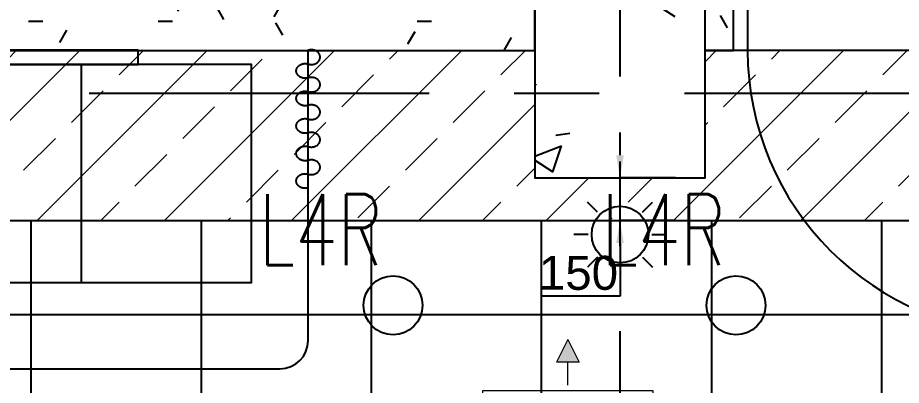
# Model space of a CAD drawing. Header units: millimetres. Extents: x -92759 to 184353, y -15225 to 86714.
# Drawn here: x -62658 to -59541, y 36509 to 37807 of the extents above; entities that cross this region are included whole.
import ezdxf

# ---------------------------------------------------------------- set-up
doc = ezdxf.new("R2010")
doc.units = ezdxf.units.MM
for name, pattern in [('Aligning Line', [3.2004, 1.6002, -1.6002]), ('HIDDEN', [0.375, 0.25, -0.125]), ('IDA - Grid Line', [2100, 1200, -300, 300, -300]), ('IMPORT-ACAD_ISO12W100', [3150, 1800, -449.9999999999999, 0, -449.9999999999999, 0, -449.9999999999999])]:
    doc.linetypes.add(name, pattern=pattern)
doc.layers.get('Defpoints').update_dxf_attribs({"color": 8})
for name, color, linetype in [('0-1', 9, 'Continuous'), ('A-_DOOR----_E', 8, 'Continuous'), ('A-_WALL----_H-1', 9, 'Continuous'), ('A-_WALLPRTN_E', 8, 'Continuous'), ('A-PATT-CONC', 8, 'Continuous'), ('AAG_Dimension', 7, 'Continuous'), ('E-_LITG _ CKT -DB', 1, 'HIDDEN'), ('E-legend', 1, 'Continuous'), ('HF', 7, 'Continuous'), ('M-ACMV_FCU', 5, 'Continuous'), ('S-_COLN----_E', 8, 'Continuous')]:
    doc.layers.add(name, color=color, linetype=linetype)
for name, color, linetype, true_color in [('1599_FURN_RHH_BLK8 _NEW__1ST STY_dwg _2_-1', 7, 'Continuous', 0xaaaaaa), ('A-_DETA----_ED-2', 1, 'Continuous', 0xff0000), ('A-_FURN--2', 7, 'IMPORT-ACAD_ISO12W100', 0xaaaaaa), ('A-_FURN--4', 7, 'Continuous', 0xaaaaaa), ('A-_FURN_HIDDEN-1', 7, 'Continuous', 0xaaaaaa), ('CURTAIN-1', 7, 'Continuous', 0xaaaaaa), ('E-_FIREALAM_E-1', 1, 'Continuous', 0xff0000), ('S-_ANOTGRID_E-1', 9, 'IDA - Grid Line', 0x808080)]:
    doc.layers.add(name, color=color, linetype=linetype, true_color=true_color)
for name, color, linetype, lineweight in [('HFI 9MM FPB', 94, 'Continuous', 5), ('M-ACMV_SAD', 5, 'Continuous', 18), ('M-ACMV_SAG', 5, 'Continuous', 25)]:
    doc.layers.add(name, color=color, linetype=linetype, lineweight=lineweight)
doc.styles.add('Arial', font='arial.ttf')
doc.styles.add('Simplex', font='simplex_.ttf', dxfattribs={"width": 0.7, "height": 449.9999999999998})
doc.styles.get("Standard").update_dxf_attribs({"font": 'arial.ttf'})
doc.dimstyles.get("Standard").update_dxf_attribs({"dimtxt": 0.18, "dimasz": 0.18, "dimexe": 0.18, "dimexo": 0.0625, "dimgap": 0.09, "dimtad": 0, "dimtih": 1, "dimtoh": 1, "dimdec": 4, "dimzin": 0, "dimdsep": 46, "dimtxsty": 'Standard', "dimcen": 0.09, "dimadec": 0, "dimazin": 0, "dimtfac": 1, "dimtdec": 4, "dimtofl": 0, "dimtmove": 0, "dimatfit": 3, "dimfxl": 1, "dimtolj": 1, "dimtzin": 0, "dimarcsym": 0})
pattern_1 = [(0, (-11870.95033970803, 40538.29041519728), (609.6, 152.4), [50.292, -406.908, 50.292, -406.908, -2438.4]), (0, (-11870.95033970803, 40538.29041519728), (609.6, 152.4), [-914.4, 50.292, -864.1080000000001, 50.292, -406.908, -1066.8]), (0, (-11870.95033970803, 40538.29041519728), (609.6, 152.4), [-2286, 50.292, -254.508, 50.292, -711.7080000000001]), (120, (-11642.35033970803, 40614.49041519727), (-436.7822715367483, 451.7290861469939), [50.29199999999999, -406.9079999999999, 50.29199999999999, -406.9079999999999, -2438.399999999999]), (120, (-11642.35033970803, 40614.49041519727), (-436.7822715367483, 451.7290861469939), [-914.3999999999997, 50.29199999999999, -864.1079999999998, 50.29199999999999, -406.9079999999999, -1066.799999999999]), (120, (-11642.35033970803, 40614.49041519727), (-436.7822715367483, 451.7290861469939), [-2285.999999999999, 50.29199999999999, -254.5079999999999, 50.29199999999999, -711.7079999999999]), (240, (-11566.15033970803, 40919.29041519728), (-172.8177284632514, -604.1290861469938), [50.292, -406.908, 50.292, -406.908, -2438.4]), (240, (-11566.15033970803, 40919.29041519728), (-172.8177284632514, -604.1290861469938), [-914.4, 50.292, -864.1080000000001, 50.292, -406.908, -1066.8]), (240, (-11566.15033970803, 40919.29041519728), (-172.8177284632514, -604.1290861469938), [-2286, 50.292, -254.508, 50.292, -711.7080000000001])]

# ---------------------------------------------------------------- blocks, each defined once
blk = doc.blocks.new('IDA - Strobe Light - IDA - Strobe Light-8826107-BLK8_RHH_1ST STOREY PLAN')
at = {"layer": 'A-_DETA----_ED-2'}
for p, q in [((-3.537799099273752e-13, 312.4999999999995), (-3.537799099273752e-13, 362.4999999999995)), ((-79.54951288348698, 279.549512883486), (-114.9048519428144, 314.9048519428134)), ((79.54951288348606, 279.5495128834863), (114.9048519428134, 314.9048519428138)), ((-112.5000000000004, 199.9999999999995), (-162.5000000000003, 199.9999999999995)), ((112.4999999999997, 199.9999999999995), (162.4999999999997, 199.9999999999995)), ((-79.54951288348677, 120.4504871165127), (-114.9048519428141, 85.09514805718528)), ((79.54951288348626, 120.4504871165129), (114.9048519428137, 85.09514805718557)), ((-3.537799099273752e-13, 87.4999999999995), (-3.537799099273752e-13, 37.4999999999995))]:
    blk.add_line(p, q, dxfattribs=at)
blk.add_circle((-3.60338529980185e-13, 199.9999999999995), 99.99999999999993, dxfattribs=at)
blk = doc.blocks.new('IDA - F - Single - Swing1 - 1100L X 2200H -TD-03-10510365-BLK8_RHH_1ST STOREY PLAN')
at = {"layer": 'A-_DOOR----_E'}
for p, q in [((-550.0000000000018, 75.00000000045367), (-500.0000000000019, 75.00000000045382)), ((-500.0000000000019, 75.00000000045382), (-500.0000000000014, -75.00000000048006)), ((499.9999999999973, 75.00000000045706), (549.999999999998, 75.00000000045722)), ((499.9999999999977, -75.00000000047682), (499.9999999999973, 75.00000000045706)), ((-500.0000000000014, -75.00000000048006), (-550.0000000000014, -75.00000000048021)), ((449.999999999996, -75.00000000000688), (499.999999999996, -75.00000000000688)), ((449.999999999996, -1075.000000000007), (449.999999999996, -75.0000000000069)), ((499.999999999996, -75.00000000000688), (499.999999999996, -1075.000000000007)), ((549.9999999999984, -75.00000000047666), (499.9999999999977, -75.00000000047682)), ((499.999999999996, -1075.000000000007), (449.999999999996, -1075.000000000007))]:
    blk.add_line(p, q, dxfattribs=at)
blk.add_arc((499.9999999999996, -75.0000000000127), 999.9999999999953, 179.9999999999999, 269.9999999999995, dxfattribs=at)
blk = doc.blocks.new('1599_FURN_RHH_BLK8 _NEW__1ST STY_dwg_CURTAIN-10346287-BLK8_RHH_1ST STOREY PLAN')
at = {"layer": 'CURTAIN-1'}
for points, weights in [([(364562.5740184729, -316988.0501437562), (364556.9948855299, -316988.0501437561), (364551.7587403729, -316989.6418862211)], [1, 0.9313032907137838, 0.8948315532850462]), ([(364593.9029965184, -317013.9418611496), (364593.9029965186, -316988.0501437565), (364562.5740184729, -316988.0501437562)], [1, 0.7071067811865476, 1]), ([(364562.5740184724, -317039.8335785425), (364593.9029965182, -317039.8335785427), (364593.9029965184, -317013.9418611496)], [1, 0.7071067811865476, 1]), ([(364509.6144837406, -317062.5418108575), (364509.6144837408, -317036.6500934644), (364540.9434617865, -317036.6500934646)], [1, 0.7071067811865476, 1]), ([(364540.9434617865, -317036.6500934646), (364546.5225947404, -317036.6500934647), (364551.7587399064, -317038.2418359358)], [1, 0.9313032905886327, 0.8948315531521582]), ([(364551.7587403524, -317038.2418360714), (364556.9948855184, -317039.8335785425), (364562.5740184724, -317039.8335785425)], [0.8948315531514932, 0.9313032905880063, 1]), ([(364540.9434617861, -317088.4335282509), (364509.6144837404, -317088.4335282506), (364509.6144837406, -317062.5418108575)], [1, 0.7071067811865476, 1]), ([(364551.7587399064, -317086.8417857798), (364546.5225947401, -317088.4335282509), (364540.9434617861, -317088.4335282509)], [0.8948315531490734, 0.9313032905857274, 1]), ([(364562.5740184724, -317085.2500431731), (364556.9948855184, -317085.2500431731), (364551.7587403525, -317086.8417856442)], [1, 0.9313032905885549, 0.8948315531520756]), ([(364593.9029965184, -317111.141760566), (364593.9029965182, -317085.2500431729), (364562.5740184724, -317085.2500431731)], [1, 0.7071067811865476, 1]), ([(364562.5740184729, -317137.0334779594), (364593.9029965186, -317137.0334779591), (364593.9029965184, -317111.141760566)], [1, 0.7071067811865476, 1]), ([(364509.6144837406, -317159.7417102748), (364509.6144837406, -317133.8499928816), (364540.9434617863, -317133.8499928816)], [1, 0.7071067811865476, 1]), ([(364540.9434617863, -317133.8499928816), (364546.5225947403, -317133.8499928816), (364551.7587399063, -317135.4417353526)], [1, 0.9313032905874435, 0.8948315531508957]), ([(364551.7587403526, -317135.4417354884), (364556.9948855188, -317137.0334779595), (364562.5740184729, -317137.0334779594)], [0.8948315531491001, 0.9313032905857526, 1]), ([(364540.9434617863, -317185.633427668), (364509.6144837406, -317185.633427668), (364509.6144837406, -317159.7417102748)], [1, 0.7071067811865476, 1]), ([(364551.7587399064, -317184.0416851969), (364546.5225947403, -317185.633427668), (364540.9434617863, -317185.633427668)], [0.8948315531503402, 0.9313032905869205, 1]), ([(364562.5740184726, -317182.4499425901), (364556.9948855188, -317182.44994259), (364551.7587403526, -317184.0416850612)], [1, 0.9313032905871276, 0.8948315531505602]), ([(364593.9029965184, -317208.3416599833), (364593.9029965184, -317182.4499425901), (364562.5740184726, -317182.4499425901)], [1, 0.7071067811865476, 1]), ([(364562.5740184726, -317234.2333773765), (364593.9029965184, -317234.2333773765), (364593.9029965184, -317208.3416599833)], [1, 0.7071067811865476, 1]), ([(364509.6144837406, -317256.9416096918), (364509.6144837406, -317231.0498922986), (364540.9434617863, -317231.0498922986)], [1, 0.7071067811865476, 1]), ([(364540.9434617863, -317231.0498922986), (364546.5225947403, -317231.0498922986), (364551.7587399064, -317232.6416347697)], [1, 0.9313032905872107, 0.8948315531506484]), ([(364551.7587403525, -317232.6416349054), (364556.9948855186, -317234.2333773766), (364562.5740184726, -317234.2333773765)], [0.8948315531498394, 0.9313032905864489, 1]), ([(364540.9434617863, -317282.833327085), (364509.6144837406, -317282.833327085), (364509.6144837406, -317256.9416096918)], [1, 0.7071067811865476, 1]), ([(364562.5740184726, -317279.6498420071), (364556.9948855186, -317279.649842007), (364551.7587403526, -317281.2415844781)], [1, 0.9313032905875656, 0.8948315531510251]), ([(364593.9029965184, -317305.5415594003), (364593.9029965184, -317279.6498420071), (364562.5740184726, -317279.6498420071)], [1, 0.7071067811865476, 1]), ([(364551.7587399064, -317281.2415846139), (364546.5225947403, -317282.833327085), (364540.9434617863, -317282.833327085)], [0.8948315531505429, 0.9313032905871114, 1]), ([(364562.5740184726, -317331.4332767935), (364593.9029965184, -317331.4332767935), (364593.9029965184, -317305.5415594003)], [1, 0.7071067811865476, 1]), ([(364509.6144837406, -317354.1415091088), (364509.6144837406, -317328.2497917156), (364540.9434617863, -317328.2497917156)], [1, 0.7071067811865476, 1]), ([(364540.9434617863, -317328.2497917156), (364546.522594729, -317328.2497917156), (364551.7587398859, -317329.8415341805)], [1, 0.9313032907160712, 0.8948315532874749]), ([(364551.7587403524, -317329.8415343222), (364556.9948855185, -317331.4332767934), (364562.5740184726, -317331.4332767935)], [0.8948315531500872, 0.9313032905866822, 1]), ([(364540.9434617863, -317380.033226502), (364509.6144837406, -317380.033226502), (364509.6144837406, -317354.1415091088)], [1, 0.7071067811865476, 1]), ([(364551.7587399063, -317378.4414840308), (364546.5225947403, -317380.0332265019), (364540.9434617863, -317380.033226502)], [0.8948315531505426, 0.931303290587111, 1]), ([(364562.5740184726, -317376.8497414241), (364556.9948855186, -317376.8497414241), (364551.7587403525, -317378.4414838951)], [1, 0.9313032905869905, 0.8948315531504145]), ([(364593.9029965184, -317402.7414588173), (364593.9029965184, -317376.8497414241), (364562.5740184726, -317376.8497414241)], [1, 0.7071067811865476, 1]), ([(364562.5740184726, -317428.6331762105), (364593.9029965184, -317428.6331762105), (364593.9029965184, -317402.7414588173)], [1, 0.7071067811865476, 1]), ([(364509.6144837406, -317451.3414085258), (364509.6144837406, -317425.4496911326), (364540.9434617863, -317425.4496911326)], [1, 0.7071067811865476, 1]), ([(364540.9434617863, -317425.4496911326), (364546.5225947403, -317425.4496911326), (364551.7587399063, -317427.0414336036)], [1, 0.9313032905874327, 0.8948315531508841]), ([(364551.7587403525, -317427.0414337394), (364556.9948855186, -317428.6331762106), (364562.5740184726, -317428.6331762105)], [0.8948315531500599, 0.9313032905866565, 1]), ([(364540.9434617863, -317477.233125919), (364509.6144837406, -317477.233125919), (364509.6144837406, -317451.3414085258)], [1, 0.7071067811865476, 1]), ([(364551.7587399063, -317475.6413834479), (364546.5225947403, -317477.2331259189), (364540.9434617863, -317477.233125919)], [0.8948315531509287, 0.9313032905874746, 1])]:
    blk.add_rational_spline(points, weights, degree=2, dxfattribs=at)
blk = doc.blocks.new('1599_FURN_RHH_BLK8 _NEW__1ST STY_dwg _2_-10346281-BLK8_RHH_1ST STOREY PLAN')
at = {"layer": 'A-_FURN--2'}
blk.add_line((-26955.10285362566, -42469.06368208693), (-26955.10285362566, -41699.06368208646), dxfattribs=at)
at = {"layer": 'A-_FURN--4', "flags": 128}
for points in [[(-26755.10285362566, -41649.06368208693), (-27455.10285362566, -41649.06368208693), (-27455.10285362566, -41699.06368208693), (-26755.10285362566, -41699.06368208693)], [(-28355.10285362566, -41699.06368208693), (-28355.10285362566, -42469.06368208693), (-26355.10285362566, -42469.06368208693), (-26355.10285362566, -41699.06368208693)]]:
    blk.add_lwpolyline(points, close=True, dxfattribs=at)
at = {"layer": 'A-_FURN_HIDDEN-1'}
for p, q in [((-26155.10285362566, -42674.06368208693), (-26155.10285362566, -41649.06368208693)), ((-28455.10285362567, -42774.06368208693), (-26255.10285362566, -42774.06368208693))]:
    blk.add_line(p, q, dxfattribs=at)
blk.add_arc((-26255.10285362566, -42674.06368208693), 100, 270, 0, dxfattribs=at)
blk.add_blockref('1599_FURN_RHH_BLK8 _NEW__1ST STY_dwg_CURTAIN-10346287-BLK8_RHH_1ST STOREY PLAN', (-390706.8615939783, 275340.57820414))
blk = doc.blocks.new('A$Cb2bf8f38')
at = {"layer": 'A-_WALL----_H-1'}
h = blk.add_hatch(dxfattribs=at)
h.set_pattern_fill('FP_1', color=256, style=0, pattern_type=2)
h.set_pattern_definition(pattern_1)
h.paths.add_polyline_path([(-17900.00000000044, 5149.999999994739), (-17900.00000000044, 5299.999999994739), (-19725.00000737886, 5299.999999994805), (-19725.00000737886, 5149.999999994739)])
h = blk.add_hatch(dxfattribs=at)
h.set_pattern_fill('FP_1', color=256, style=0, pattern_type=2)
h.set_pattern_definition(pattern_1)
h.paths.add_polyline_path([(-10500.00000000045, 5149.999999994739), (-10500.00000000045, 5299.999999994739), (-10550.07937810463, 5299.999999994739), (-10550.00000000381, 5149.999999994739)])
h.paths.add_polyline_path([(-14650.00000000031, 5149.999999994739), (-12550.00000000383, 5149.999999994739), (-12550.00000000383, 5299.999999994739), (-14650.00000000031, 5299.999999994739), (-14650.00000000031, 5224.999999994776)])
h.paths.add_polyline_path([(-16100.00000000022, 5149.999999994739), (-15750.00000000027, 5149.999999994739), (-15750.00000000027, 5299.999999994739), (-16100.00000000022, 5299.999999994739), (-16100.00000000022, 5224.999999994776)])
h.paths.add_polyline_path([(-8850.000000003081, 5149.999999994739), (-8850.000000003081, 5299.999999994681), (-9900.000000000453, 5299.999999994739), (-9900.000000000453, 5149.999999994739)])
h.paths.add_polyline_path([(-17200.00000000019, 5149.999999994739), (-17200.00000000019, 5299.999999994739), (-17300.00000000023, 5299.999999994739), (-17300.00000000023, 5149.999999994739)])
at = {"layer": 'S-_COLN----_E'}
h = blk.add_hatch(dxfattribs=at)
h.set_pattern_fill('FP_4', color=256, style=0, pattern_type=2)
h.set_pattern_definition([(49.99999999999999, (-11870.95033970803, 40538.29041519728), (1093.104430267475, -95.63411695947559), [114.3, -1257.3]), (355, (-11870.95033970803, 40538.29041519728), (-211.4574664150782, 1146.340905781224), [91.44, -1005.84]), (100.451, (-11779.85833970803, 40530.32041519727), (881.6559934061535, 1050.700308316319), [97.14, -1068.54]), (46.184, (-11870.95033970803, 40843.09041519728), (1626.474720277597, -252.2567880155302), [171.45, -1885.95]), (96.63599999999998, (-11735.41033970803, 40822.06941519728), (1424.415804803049, 1484.565381831424), [145.71, -1602.811]), (351.184, (-11870.95033970803, 40843.09041519728), (1424.429764516642, 1484.551388825616), [137.16, -1508.76]), (21, (-11718.55033970803, 40766.89041519727), (909.686336747598, -613.5910270951945), [114.3, -1257.3]), (326, (-11718.55033970803, 40766.89041519727), (370.8122318562428, 1105.12896128723), [91.44, -1005.84]), (71.45100000000001, (-11642.74333970803, 40715.75741519727), (1280.503324218127, 491.5278885997479), [97.14, -1068.54]), (37.50000000000001, (-11870.95033970803, 40538.29041519728), (18.53133908059709, 507.3302701573009), [50.292, -943.3560000000001, 50.292, -970.788, -1009.65]), (37.50000000000001, (-11870.95033970803, 40538.29041519728), (18.53133908059709, 507.3302701573009), [-2014.728, 50.292, -959.3580000000001]), (7.499999999999999, (-11870.95033970803, 40538.29041519728), (400.9177506676237, 601.0836210924509), [50.292, -531.876, 50.292, -920.4960000000001, -384.81]), (7.499999999999999, (-11870.95033970803, 40538.29041519728), (400.9177506676237, 601.0836210924509), [-1552.956, 50.292, -334.518]), (327.5, (-12210.80233970803, 40538.29041519728), (813.5451503241984, -34.37370723354661), [50.292, -330.708, 50.292, -1138.428, -1577.34]), (327.5, (-12210.80233970803, 40538.29041519728), (813.5451503241984, -34.37370723354661), [-1569.72, 50.292, -1527.048]), (317.5, (-12363.20233970803, 40538.29041519728), (888.7754689953813, 152.5599537134181), [50.292, -445.008, 50.292, -739.14, -1120.14]), (317.5, (-12363.20233970803, 40538.29041519728), (888.7754689953813, 152.5599537134181), [-1284.732, 50.292, -1069.848])])
h.paths.add_polyline_path([(-17300.00000000044, 4699.999999994667), (-17300.00000000044, 5299.999999994681), (-17900.00000000044, 5299.999999994681), (-17900.00000000044, 4699.999999994667), (-17437.05988860507, 4699.999999994667)])
at = {"layer": 'A-_WALLPRTN_E'}
for p, q in [((-17300.00000000023, 5149.999999994776), (-17300.00000000023, 7899.999999994739)), ((-17900.00000000044, 5149.999999994776), (-17900.00000000044, 5299.999999994776)), ((-17200.00000000018, 5149.999999994776), (-17200.00000000018, 5299.999999994776)), ((-19725.00000737885, 5149.999999994776), (-17900.00000000044, 5149.999999994776)), ((-17300.00000000023, 5149.999999994776), (-17200.00000000018, 5149.999999994776))]:
    blk.add_line(p, q, dxfattribs=at)
at = {"layer": 'S-_ANOTGRID_E-1'}
for p, q in [((-17600.00000000044, -20141.41303295737), (-17600.00000000044, 53272.8020007598)), ((-38373.07310524902, 4999.999999994776), (13584.69335650012, 4999.999999994776))]:
    blk.add_line(p, q, dxfattribs=at)
at = {"layer": 'S-_COLN----_E'}
for p, q in [((-17900.00000000044, 5299.999999994703), (-17900.00000000044, 5149.999999994776)), ((-17300.00000000043, 5149.999999994776), (-17300.00000000043, 5299.999999994703)), ((-17900.00000000044, 5149.999999994776), (-17900.00000000044, 4699.999999994703)), ((-17300.00000000043, 4699.999999994703), (-17300.00000000043, 5149.999999994776)), ((-17900.00000000044, 4699.999999994703), (-17300.00000000043, 4699.999999994703))]:
    blk.add_line(p, q, dxfattribs=at)
at = {"layer": '1599_FURN_RHH_BLK8 _NEW__1ST STY_dwg _2_-1'}
blk.add_blockref('1599_FURN_RHH_BLK8 _NEW__1ST STY_dwg _2_-10346281-BLK8_RHH_1ST STOREY PLAN', (7455.102853621805, 46800.00000000382), dxfattribs=at)
at = {"layer": 'A-_DOOR----_E'}
blk.add_blockref('IDA - F - Single - Swing1 - 1100L X 2200H -TD-03-10510365-BLK8_RHH_1ST STOREY PLAN', (-16650.0000000002, 5224.999999994769), dxfattribs=at)
at = {"layer": 'E-_FIREALAM_E-1', "rotation": 180}
blk.add_blockref('IDA - Strobe Light - IDA - Strobe Light-8826107-BLK8_RHH_1ST STOREY PLAN', (-17600.00000000044, 4699.999999994739), dxfattribs=at)
blk = doc.blocks.new('*D563')
at = {"layer": 'AAG_Dimension', "color": 0, "lineweight": -2, "transparency": 16777216}
for p, q in [((-5729.049660292351, 464241.7095847976), (-5729.049660292351, 464321.7095847976)), ((-5532.890692452684, 464161.7095847976), (-5729.229660292352, 464161.7095847976)), ((-5532.890692452684, 464011.7095855635), (-5729.229660292352, 464011.7095855635)), ((-5729.049660292351, 463931.7095855635), (-5729.049660292351, 463744.476420638)), ((-5729.049660292351, 463744.476420638), (-6002.4739440577, 463744.476420638))]:
    blk.add_line(p, q, dxfattribs=at)
at = {"layer": 'AAG_Dimension', "color": 0, "transparency": 16777216}
for points in [[(-5742.382993625684, 464241.7095847976), (-5715.716326959018, 464241.7095847976), (-5729.049660292351, 464161.7095847976)], [(-5742.382993625684, 463931.7095855635), (-5715.716326959018, 463931.7095855635), (-5729.049660292351, 464011.7095855635)]]:
    blk.add_solid(points, dxfattribs=at)
at = {"layer": 'Defpoints', "color": 0, "transparency": 16777216}
for p in [(-5532.828192452684, 464161.7095847976), (-5729.049660292351, 464011.7095855635), (-5532.828192452684, 464011.7095855635)]:
    blk.add_point(p, dxfattribs=at)
at = {"layer": 'AAG_Dimension', "color": 152, "true_color": 0x2776bb, "transparency": 16777216, "insert": (-5875.761802174893, 463825.7451791645), "char_height": 120, "attachment_point": 5, "style": 'Arial'}
blk.add_mtext('\\A1;150', dxfattribs=at)
blk = doc.blocks.new('A$C020d881d')
at = {"layer": 'E-legend', "lineweight": 25}
blk.add_circle((818.6643091849692, 171.9994699180243), 103.8225529415026, dxfattribs=at)
at = {"layer": 'E-legend', "lineweight": 25, "style": 'Simplex', "width": 0.7}
blk.add_text('L4R', height=250, dxfattribs=at).set_placement((345.2158131215483, 314.3464861893663))
blk = doc.blocks.new('EL_B8_L1_R4')
at = {"layer": 'E-_LITG _ CKT -DB', "ltscale": 0.5}
for p in [(-8426.336458281206, -36480.11227964548), (-7216.79817995656, -36480.27409229826)]:
    blk.add_blockref('A$C020d881d', p, dxfattribs=at)
blk = doc.blocks.new('A$Ccf37d9f4')
at = {"layer": 'A-PATT-CONC', "ltscale": 100}
h = blk.add_hatch(color=5, dxfattribs=at)
h.dxf.hatch_style = 1
h.paths.add_polyline_path([(-2.664535259100376e-15, 480.4431722120644), (-40.31079305300955, 399.8215861060307), (40.31079305300956, 399.8215861060307)])
h = blk.add_hatch(color=5, dxfattribs=at)
h.dxf.hatch_style = 1
h.paths.add_polyline_path([(-399.8215861060453, 40.31079305302411), (-480.4431722120644, 1.332267629550188e-15), (-399.8215861060453, -40.31079305302411)])
h = blk.add_hatch(color=5, dxfattribs=at)
h.dxf.hatch_style = 1
h.paths.add_polyline_path([(399.8215861060453, -40.31079305302409), (480.4431722120644, 2.442490654175344e-15), (399.8215861060453, 40.3107930530241)])
h = blk.add_hatch(color=5, dxfattribs=at)
h.dxf.hatch_style = 1
h.paths.add_polyline_path([(40.31079305300955, -399.8215861060307), (-40.31079305300955, -399.8215861060307), (2.220446049250313e-15, -480.4431722120644)])
at = {"layer": 'M-ACMV_SAD', "color": 5, "lineweight": 0}
for p, q in [((0, 480.4431722120644), (-40.31079305300955, 399.8215861060307)), ((0, 480.4431722120644), (40.31079305300955, 399.8215861060307)), ((-40.31079305300955, 399.8215861060307), (40.31079305300955, 399.8215861060307)), ((-480.4431722120644, 0), (-399.8215861060453, 40.3107930530241)), ((-399.8215861060453, -40.3107930530241), (-399.8215861060453, 40.3107930530241)), ((399.8215861060453, -40.3107930530241), (399.8215861060453, 40.3107930530241)), ((480.4431722120644, 0), (399.8215861060453, 40.3107930530241)), ((-480.4431722120644, 0), (-399.8215861060453, -40.3107930530241)), ((480.4431722120644, 0), (399.8215861060453, -40.3107930530241))]:
    blk.add_line(p, q, dxfattribs=at)
at = {"layer": 'M-ACMV_SAD', "lineweight": 0}
for p, q in [((0, 319.2000000000044), (0, 399.8215861060307)), ((-319.1999999999971, 0), (-399.8215861060453, 0)), ((319.1999999999971, 0), (399.8215861060453, 0)), ((0, -319.1999999999971), (0, -399.8215861060307)), ((-40.31079305300955, -399.8215861060307), (40.31079305300955, -399.8215861060307)), ((0, -480.4431722120644), (-40.31079305300955, -399.8215861060307)), ((0, -480.4431722120644), (40.31079305300955, -399.8215861060307))]:
    blk.add_line(p, q, dxfattribs=at)
at = {"layer": 'M-ACMV_SAD', "linetype": 'Aligning Line', "ltscale": 25}
for p, q in [((-240, 240), (240, -240)), ((240, 240), (-240, -240))]:
    blk.add_line(p, q, dxfattribs=at)
at = {"layer": 'M-ACMV_SAD'}
for points in [[(-300, 300), (300, 300), (300, -300), (-300, -300)], [(-240, 240), (240, 240), (240, -240), (-240, -240)]]:
    blk.add_lwpolyline(points, close=True, dxfattribs=at)
at = {"layer": 'M-ACMV_SAD', "lineweight": 0}
for points in [[(-35.83753660267394, 122.8715540314734), (-117.7519059620099, 122.871554043486), (-117.7519059620099, 40.95718467516417)], [(117.7519059569895, 30.71788850713347), (117.7519059569895, 122.871554043486), (35.83753658861679, 122.871554043486)], [(-117.7519059650076, -40.95718468717678), (-117.7519059650076, -122.8715540495323), (-35.83753660267394, -122.8715540495323)], [(117.7519059569895, -40.95718468115228), (117.7519059569895, -122.8715540555131), (46.07683276268654, -122.8715540434932)]]:
    blk.add_lwpolyline(points, dxfattribs=at)
blk = doc.blocks.new('ACMV_B8L1_R9')
at = {"layer": 'M-ACMV_SAG', "rotation": 180}
blk.add_blockref('A$Ccf37d9f4', (229086.0497322548, -73763.86689778573), dxfattribs=at)
blk = doc.blocks.new('RCP_B8L1')
at = {"layer": 'A-PATT-CONC'}
h = blk.add_hatch(dxfattribs=at)
h.set_pattern_fill('ANSI37', color=256, scale=189, angle=45)
h.set_pattern_definition([(90, (-9203.549660296485, 464011.7095855633), (-600.075, 0), []), (180, (-9203.549660296485, 464011.7095855633), (-5.684341886080801e-14, -600.075), [])])
h.paths.add_polyline_path([(-9203.549660296485, 464011.7095855633), (-4403.549658617543, 464011.7095855633), (-4403.549658617543, 461611.7095855629), (-9203.549660296485, 461611.7095855629)])
at = {"layer": 'HFI 9MM FPB'}
h = blk.add_hatch(dxfattribs=at)
h.set_pattern_fill('ANSI33', color=256, scale=50)
h.set_pattern_definition([(45, (1.455191522836685e-11, 0), (-224.5064030267288, 224.5064030267288), []), (45, (224.5065000000177, 0), (-224.5064030267288, 224.5064030267288), [158.75, -79.375])])
h.paths.add_polyline_path([(-9478.341515829306, 464611.7095847974), (-6029.049660292032, 464611.7095847974), (-6029.049660292032, 464161.7095847974), (-5429.049660292032, 464161.7095847974), (-5429.053121221237, 464612.4511893752), (-4129.049660291974, 464612.4511893752), (-4129.049660291974, 461462.3770083159), (-9478.341515829306, 461462.3770083159)])
h.paths.add_polyline_path([(-9203.549660296456, 464011.7095855633), (-4403.549658617514, 464011.7095855633), (-4403.549658617514, 461611.7095855629), (-9203.549660296456, 461611.7095855629)], flags=16)
at = {"layer": 'HF'}
for points in [[(-9478.341515829336, 464611.7095847974), (-6029.049660292061, 464611.7095847974), (-6029.049660292061, 464161.7095847974), (-5429.049660292061, 464161.7095847974), (-5429.053121221266, 464612.4511893752), (-4129.049660292003, 464612.4511893752), (-4129.049660292003, 461462.3770083159), (-9478.341515829336, 461462.3770083159)], [(-9203.549660296485, 464011.7095855633), (-4403.549658617543, 464011.7095855633), (-4403.549658617543, 461611.7095855629), (-9203.549660296485, 461611.7095855629)]]:
    blk.add_lwpolyline(points, close=True, dxfattribs=at)
at = {"layer": 'AAG_Dimension'}
dim = blk.add_linear_dim(base=(-5729.049660292351, 464011.7095855635), p1=(-5532.828192452682, 464161.7095847974), p2=(-5532.828192452682, 464011.7095855633), angle=90, dimstyle='Standard', dxfattribs=at)
dim.commit()
dim.dimension.update_dxf_attribs({"geometry": '*D563', "text_midpoint": (-5875.761802174893, 463744.4764206379), "dimtype": 128})

msp = doc.modelspace()

# ---------------------------------------------------------------- block references
at = {"layer": '0-1'}
msp.add_blockref('A$Cb2bf8f38', (-42933.02231215651, 32541.23510078315), dxfattribs=at)

# ---------------------------------------------------------------- next in the draw order: block references
at = {"color": 0}
msp.add_blockref('EL_B8_L1_R4', (-53725.94848348013, 73099.57588224312), dxfattribs=at)
at = {"layer": 'A-PATT-CONC', "color": 152, "true_color": 0x2776bb}
msp.add_blockref('RCP_B8L1', (-54803.97265186458, -426920.4744840196), dxfattribs=at)

# ---------------------------------------------------------------- next in the draw order: block references
at = {"layer": 'M-ACMV_FCU', "color": 5}
msp.add_blockref('ACMV_B8L1_R9', (-289803.0223121543, 109954.5972306221), dxfattribs=at)

doc.saveas('drawing.dxf')
